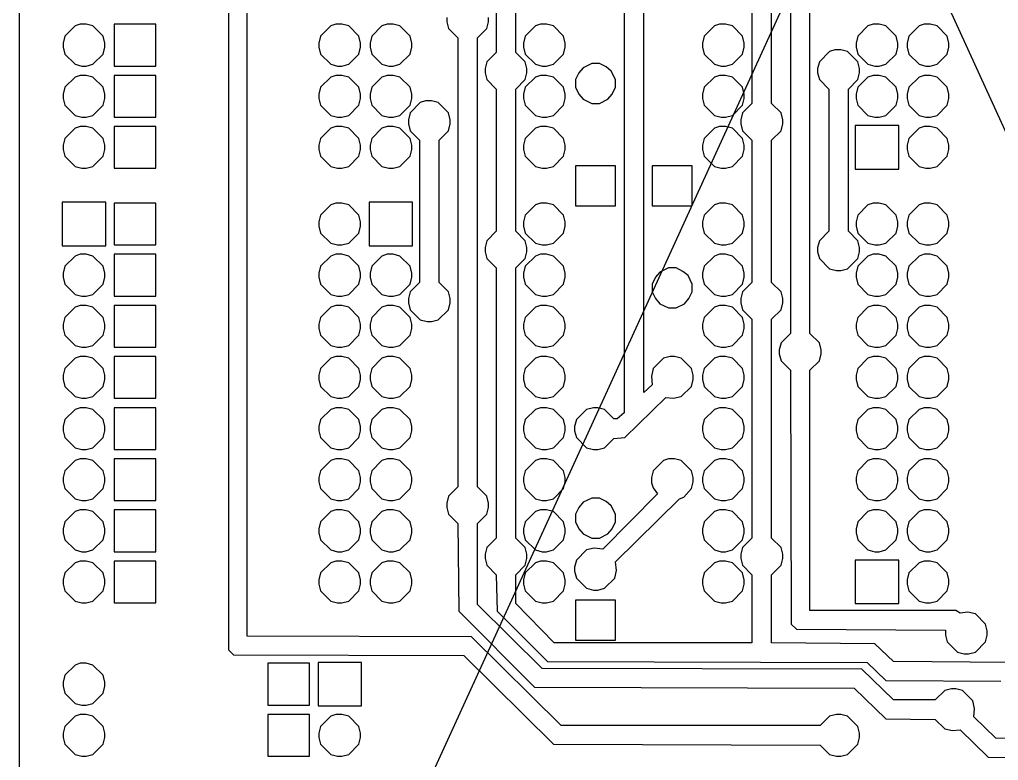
# Model space of a CAD drawing. Header units: millimetres. Extents: x 8 to 93, y 10 to 195.
# Drawn here: x 9 to 57.6, y 56.55 to 93.36 of the extents above; entities that cross this region are included whole.
import ezdxf

# ---------------------------------------------------------------- set-up
doc = ezdxf.new("R2010")
doc.units = ezdxf.units.MM
doc.layers.add('plocica', color=7, linetype='CONTINUOUS', lineweight=25, true_color=0x000000)
doc.layers.add('top', color=5, linetype='CONTINUOUS', lineweight=25, true_color=0x0000ff)

msp = doc.modelspace()

# ---------------------------------------------------------------- linework, layer by layer
at = {"layer": 'plocica'}
for p, q in [((9, 11), (9, 195)), ((9, 11), (93, 195)), ((9, 195), (93, 11))]:
    msp.add_line(p, q, dxfattribs=at)
at = {"layer": 'top'}
for points in [[(19.372, 124.665), (19.372, 62.054), (19.626, 61.8), (31.056, 61.758), (35.501, 57.355), (48.751, 57.313), (49.217, 56.847), (49.555, 56.762), (49.767, 56.762), (50.106, 56.847), (50.614, 57.355), (50.698, 57.694), (50.698, 57.905), (50.614, 58.244), (50.106, 58.752), (49.767, 58.837), (49.555, 58.837), (49.217, 58.752), (48.751, 58.286), (35.882, 58.286), (31.437, 62.689), (20.303, 62.731), (20.303, 124.326)], [(32.664, 102.609), (32.664, 91.73), (32.199, 91.264), (32.114, 90.925), (32.114, 90.714), (32.199, 90.375), (32.664, 89.909), (32.664, 82.84), (32.199, 82.374), (32.114, 82.035), (32.114, 81.824), (32.199, 81.485), (32.664, 81.019), (32.664, 67.6), (32.199, 67.134), (32.114, 66.795), (32.114, 66.584), (32.199, 66.245), (32.664, 65.779), (32.707, 63.959), (35.204, 61.461), (51.079, 61.419), (52.011, 60.53), (57.726, 60.488)], [(45.364, 100.069), (45.364, 89.19), (44.899, 88.724), (44.814, 88.385), (44.814, 88.174), (44.899, 87.835), (45.364, 87.369), (45.364, 80.3), (44.899, 79.834), (44.814, 79.495), (44.814, 79.284), (44.899, 78.945), (45.364, 78.479), (45.364, 67.6), (44.899, 67.134), (44.814, 66.795), (44.814, 66.584), (44.899, 66.245), (45.364, 65.779), (45.364, 62.393), (35.543, 62.393), (33.638, 64.34), (33.638, 65.779), (34.104, 66.245), (34.188, 66.584), (34.188, 66.795), (34.104, 67.134), (33.638, 67.6), (33.638, 81.019), (34.104, 81.485), (34.188, 81.824), (34.188, 82.035), (34.104, 82.374), (33.638, 82.84), (33.638, 89.909), (34.104, 90.375), (34.188, 90.714), (34.188, 90.925), (34.104, 91.264), (33.638, 91.73), (33.638, 102.609)], [(58.107, 61.419), (52.392, 61.461), (51.46, 62.35), (46.338, 62.393), (46.338, 65.779), (46.804, 66.245), (46.888, 66.584), (46.888, 66.795), (46.804, 67.134), (46.338, 67.6), (46.338, 78.479), (46.804, 78.945), (46.888, 79.284), (46.888, 79.495), (46.804, 79.834), (46.338, 80.3), (46.338, 87.369), (46.804, 87.835), (46.888, 88.174), (46.888, 88.385), (46.804, 88.724), (46.338, 89.19), (46.338, 100.069)], [(47.269, 97.529), (47.269, 77.76), (46.804, 77.294), (46.719, 76.955), (46.719, 76.744), (46.804, 76.405), (47.269, 75.939), (47.312, 63.324), (47.566, 63.07), (54.974, 63.028), (54.974, 62.774), (55.059, 62.435), (55.567, 61.927), (55.905, 61.842), (56.117, 61.842), (56.456, 61.927), (56.964, 62.435), (57.048, 62.774), (57.048, 62.985), (56.964, 63.324), (56.456, 63.832), (56.075, 63.917), (55.694, 63.874), (55.482, 64.001), (48.243, 64.001), (48.243, 75.939), (48.709, 76.405), (48.793, 76.744), (48.793, 76.955), (48.709, 77.294), (48.243, 77.76), (48.243, 97.529)], [(39.014, 94.185), (39.014, 73.823), (38.676, 73.526), (38.506, 73.526), (38.041, 73.992), (37.702, 74.077), (37.49, 74.077), (37.152, 73.992), (36.644, 73.484), (36.559, 73.145), (36.559, 72.934), (36.644, 72.595), (37.152, 72.087), (37.49, 72.002), (37.702, 72.002), (38.041, 72.087), (38.506, 72.553), (39.057, 72.595), (41.089, 74.585), (41.47, 74.542), (41.851, 74.627), (42.359, 75.135), (42.443, 75.474), (42.443, 75.685), (42.359, 76.024), (41.851, 76.532), (41.512, 76.617), (41.3, 76.617), (40.962, 76.532), (40.454, 76.024), (40.369, 75.643), (40.411, 75.22), (39.988, 74.839), (39.988, 95.116)], [(30.209, 93.465), (30.209, 93.254), (30.294, 92.915), (30.759, 92.449), (30.759, 70.14), (30.294, 69.674), (30.209, 69.335), (30.209, 69.124), (30.294, 68.785), (30.759, 68.319), (30.802, 63.959), (34.569, 60.191), (50.444, 60.149), (52.011, 58.625), (54.466, 58.583), (54.932, 58.117), (55.313, 58.032), (55.694, 58.075), (57.091, 56.72), (71.061, 56.678)], [(71.442, 57.609), (57.472, 57.651), (56.371, 58.71), (56.413, 59.133), (56.329, 59.514), (55.821, 60.022), (55.482, 60.107), (55.27, 60.107), (54.932, 60.022), (54.466, 59.556), (52.392, 59.556), (50.825, 61.08), (34.95, 61.123), (31.733, 64.298), (31.733, 68.319), (32.199, 68.785), (32.283, 69.124), (32.283, 69.335), (32.199, 69.674), (31.733, 70.14), (31.733, 92.449), (32.199, 92.915), (32.283, 93.254), (32.283, 93.465)], [(12.006, 93.127), (12.006, 93.127), (11.752, 93.042), (11.244, 92.534), (11.159, 92.195), (11.159, 91.984), (11.244, 91.645), (11.752, 91.137), (12.09, 91.052), (12.302, 91.052), (12.641, 91.137), (13.149, 91.645), (13.233, 91.984), (13.233, 92.195), (13.149, 92.534), (12.641, 93.042), (12.302, 93.127), (12.006, 93.127)], [(13.699, 93.127), (13.699, 93.127), (13.699, 91.052), (15.773, 91.052), (15.773, 93.127), (13.699, 93.127)], [(24.706, 93.127), (24.706, 93.127), (24.452, 93.042), (23.944, 92.534), (23.859, 92.195), (23.859, 91.984), (23.944, 91.645), (24.452, 91.137), (24.79, 91.052), (25.002, 91.052), (25.341, 91.137), (25.849, 91.645), (25.933, 91.984), (25.933, 92.195), (25.849, 92.534), (25.341, 93.042), (25.002, 93.127), (24.706, 93.127)], [(27.246, 93.127), (27.246, 93.127), (26.992, 93.042), (26.484, 92.534), (26.399, 92.195), (26.399, 91.984), (26.484, 91.645), (26.992, 91.137), (27.33, 91.052), (27.542, 91.052), (27.881, 91.137), (28.389, 91.645), (28.473, 91.984), (28.473, 92.195), (28.389, 92.534), (27.881, 93.042), (27.542, 93.127), (27.246, 93.127)], [(34.866, 93.127), (34.866, 93.127), (34.612, 93.042), (34.104, 92.534), (34.019, 92.195), (34.019, 91.984), (34.104, 91.645), (34.612, 91.137), (34.95, 91.052), (35.162, 91.052), (35.501, 91.137), (36.009, 91.645), (36.093, 91.984), (36.093, 92.195), (36.009, 92.534), (35.501, 93.042), (35.162, 93.127), (34.866, 93.127)], [(43.756, 93.127), (43.756, 93.127), (43.502, 93.042), (42.994, 92.534), (42.909, 92.195), (42.909, 91.984), (42.994, 91.645), (43.502, 91.137), (43.84, 91.052), (44.052, 91.052), (44.391, 91.137), (44.899, 91.645), (44.983, 91.984), (44.983, 92.195), (44.899, 92.534), (44.391, 93.042), (44.052, 93.127), (43.756, 93.127)], [(51.376, 93.127), (51.376, 93.127), (51.122, 93.042), (50.614, 92.534), (50.529, 92.195), (50.529, 91.984), (50.614, 91.645), (51.122, 91.137), (51.46, 91.052), (51.672, 91.052), (52.011, 91.137), (52.519, 91.645), (52.603, 91.984), (52.603, 92.195), (52.519, 92.534), (52.011, 93.042), (51.672, 93.127), (51.376, 93.127)], [(53.916, 93.127), (53.916, 93.127), (53.662, 93.042), (53.154, 92.534), (53.069, 92.195), (53.069, 91.984), (53.154, 91.645), (53.662, 91.137), (54, 91.052), (54.212, 91.052), (54.551, 91.137), (55.059, 91.645), (55.143, 91.984), (55.143, 92.195), (55.059, 92.534), (54.551, 93.042), (54.212, 93.127), (53.916, 93.127)], [(49.471, 91.857), (49.471, 91.857), (49.217, 91.772), (48.709, 91.264), (48.624, 90.925), (48.624, 90.714), (48.709, 90.375), (49.174, 89.909), (49.174, 82.84), (48.709, 82.374), (48.624, 82.035), (48.624, 81.824), (48.709, 81.485), (49.217, 80.977), (49.555, 80.892), (49.767, 80.892), (50.106, 80.977), (50.614, 81.485), (50.698, 81.824), (50.698, 82.035), (50.614, 82.374), (50.148, 82.84), (50.148, 89.909), (50.614, 90.375), (50.698, 90.714), (50.698, 90.925), (50.614, 91.264), (50.106, 91.772), (49.767, 91.857), (49.471, 91.857)], [(37.406, 91.179), (37.406, 91.179), (36.982, 90.968), (36.771, 90.714), (36.601, 90.375), (36.601, 89.994), (36.771, 89.655), (36.982, 89.401), (37.406, 89.19), (37.787, 89.19), (38.21, 89.401), (38.422, 89.655), (38.591, 89.994), (38.591, 90.375), (38.379, 90.798), (38.125, 91.01), (37.787, 91.179), (37.406, 91.179)], [(12.006, 90.587), (12.006, 90.587), (11.752, 90.502), (11.244, 89.994), (11.159, 89.655), (11.159, 89.444), (11.244, 89.105), (11.752, 88.597), (12.09, 88.512), (12.302, 88.512), (12.641, 88.597), (13.149, 89.105), (13.233, 89.444), (13.233, 89.655), (13.149, 89.994), (12.641, 90.502), (12.302, 90.587), (12.006, 90.587)], [(13.699, 90.587), (13.699, 90.587), (13.699, 88.512), (15.773, 88.512), (15.773, 90.587), (13.699, 90.587)], [(24.706, 90.587), (24.706, 90.587), (24.452, 90.502), (23.944, 89.994), (23.859, 89.655), (23.859, 89.444), (23.944, 89.105), (24.452, 88.597), (24.79, 88.512), (25.002, 88.512), (25.341, 88.597), (25.849, 89.105), (25.933, 89.444), (25.933, 89.655), (25.849, 89.994), (25.341, 90.502), (25.002, 90.587), (24.706, 90.587)], [(27.246, 90.587), (27.246, 90.587), (26.992, 90.502), (26.484, 89.994), (26.399, 89.655), (26.399, 89.444), (26.484, 89.105), (26.992, 88.597), (27.33, 88.512), (27.542, 88.512), (27.881, 88.597), (28.389, 89.105), (28.473, 89.444), (28.473, 89.655), (28.389, 89.994), (27.881, 90.502), (27.542, 90.587), (27.246, 90.587)], [(34.866, 90.587), (34.866, 90.587), (34.612, 90.502), (34.104, 89.994), (34.019, 89.655), (34.019, 89.444), (34.104, 89.105), (34.612, 88.597), (34.95, 88.512), (35.162, 88.512), (35.501, 88.597), (36.009, 89.105), (36.093, 89.444), (36.093, 89.655), (36.009, 89.994), (35.501, 90.502), (35.162, 90.587), (34.866, 90.587)], [(43.756, 90.587), (43.756, 90.587), (43.502, 90.502), (42.994, 89.994), (42.909, 89.655), (42.909, 89.444), (42.994, 89.105), (43.502, 88.597), (43.84, 88.512), (44.052, 88.512), (44.391, 88.597), (44.899, 89.105), (44.983, 89.444), (44.983, 89.655), (44.899, 89.994), (44.391, 90.502), (44.052, 90.587), (43.756, 90.587)], [(51.376, 90.587), (51.376, 90.587), (51.122, 90.502), (50.614, 89.994), (50.529, 89.655), (50.529, 89.444), (50.614, 89.105), (51.122, 88.597), (51.46, 88.512), (51.672, 88.512), (52.011, 88.597), (52.519, 89.105), (52.603, 89.444), (52.603, 89.655), (52.519, 89.994), (52.011, 90.502), (51.672, 90.587), (51.376, 90.587)], [(53.916, 90.587), (53.916, 90.587), (53.662, 90.502), (53.154, 89.994), (53.069, 89.655), (53.069, 89.444), (53.154, 89.105), (53.662, 88.597), (54, 88.512), (54.212, 88.512), (54.551, 88.597), (55.059, 89.105), (55.143, 89.444), (55.143, 89.655), (55.059, 89.994), (54.551, 90.502), (54.212, 90.587), (53.916, 90.587)], [(29.151, 89.317), (29.151, 89.317), (28.897, 89.232), (28.389, 88.724), (28.304, 88.385), (28.304, 88.174), (28.389, 87.835), (28.854, 87.369), (28.854, 80.3), (28.389, 79.834), (28.304, 79.495), (28.304, 79.284), (28.389, 78.945), (28.897, 78.437), (29.235, 78.352), (29.447, 78.352), (29.786, 78.437), (30.294, 78.945), (30.378, 79.284), (30.378, 79.495), (30.294, 79.834), (29.828, 80.3), (29.828, 87.369), (30.294, 87.835), (30.378, 88.174), (30.378, 88.385), (30.294, 88.724), (29.786, 89.232), (29.447, 89.317), (29.151, 89.317)], [(12.006, 88.047), (12.006, 88.047), (11.752, 87.962), (11.244, 87.454), (11.159, 87.115), (11.159, 86.904), (11.244, 86.565), (11.752, 86.057), (12.09, 85.972), (12.302, 85.972), (12.641, 86.057), (13.149, 86.565), (13.233, 86.904), (13.233, 87.115), (13.149, 87.454), (12.641, 87.962), (12.302, 88.047), (12.006, 88.047)], [(13.699, 88.047), (13.699, 88.047), (13.699, 85.972), (15.773, 85.972), (15.773, 88.047), (13.699, 88.047)], [(24.706, 88.047), (24.706, 88.047), (24.452, 87.962), (23.944, 87.454), (23.859, 87.115), (23.859, 86.904), (23.944, 86.565), (24.452, 86.057), (24.79, 85.972), (25.002, 85.972), (25.341, 86.057), (25.849, 86.565), (25.933, 86.904), (25.933, 87.115), (25.849, 87.454), (25.341, 87.962), (25.002, 88.047), (24.706, 88.047)], [(27.246, 88.047), (27.246, 88.047), (26.992, 87.962), (26.484, 87.454), (26.399, 87.115), (26.399, 86.904), (26.484, 86.565), (26.992, 86.057), (27.33, 85.972), (27.542, 85.972), (27.881, 86.057), (28.389, 86.565), (28.473, 86.904), (28.473, 87.115), (28.389, 87.454), (27.881, 87.962), (27.542, 88.047), (27.246, 88.047)], [(34.866, 88.047), (34.866, 88.047), (34.612, 87.962), (34.104, 87.454), (34.019, 87.115), (34.019, 86.904), (34.104, 86.565), (34.612, 86.057), (34.95, 85.972), (35.162, 85.972), (35.501, 86.057), (36.009, 86.565), (36.093, 86.904), (36.093, 87.115), (36.009, 87.454), (35.501, 87.962), (35.162, 88.047), (34.866, 88.047)], [(43.756, 88.047), (43.756, 88.047), (43.502, 87.962), (42.994, 87.454), (42.909, 87.115), (42.909, 86.904), (42.994, 86.565), (43.502, 86.057), (43.84, 85.972), (44.052, 85.972), (44.391, 86.057), (44.899, 86.565), (44.983, 86.904), (44.983, 87.115), (44.899, 87.454), (44.391, 87.962), (44.052, 88.047), (43.756, 88.047)], [(50.487, 88.089), (50.487, 88.089), (50.487, 85.93), (52.646, 85.93), (52.646, 88.089), (50.487, 88.089)], [(53.916, 88.047), (53.916, 88.047), (53.662, 87.962), (53.154, 87.454), (53.069, 87.115), (53.069, 86.904), (53.154, 86.565), (53.662, 86.057), (54, 85.972), (54.212, 85.972), (54.551, 86.057), (55.059, 86.565), (55.143, 86.904), (55.143, 87.115), (55.059, 87.454), (54.551, 87.962), (54.212, 88.047), (53.916, 88.047)], [(36.601, 86.099), (36.601, 86.099), (36.601, 84.11), (38.591, 84.11), (38.591, 86.099), (36.601, 86.099)], [(40.411, 86.099), (40.411, 86.099), (40.411, 84.11), (42.401, 84.11), (42.401, 86.099), (40.411, 86.099)], [(11.117, 84.279), (11.117, 84.279), (11.117, 82.12), (13.276, 82.12), (13.276, 84.279), (11.117, 84.279)], [(13.699, 84.237), (13.699, 84.237), (13.699, 82.162), (15.773, 82.162), (15.773, 84.237), (13.699, 84.237)], [(24.706, 84.237), (24.706, 84.237), (24.452, 84.152), (23.944, 83.644), (23.859, 83.305), (23.859, 83.094), (23.944, 82.755), (24.452, 82.247), (24.79, 82.162), (25.002, 82.162), (25.341, 82.247), (25.849, 82.755), (25.933, 83.094), (25.933, 83.305), (25.849, 83.644), (25.341, 84.152), (25.002, 84.237), (24.706, 84.237)], [(26.357, 84.279), (26.357, 84.279), (26.357, 82.12), (28.516, 82.12), (28.516, 84.279), (26.357, 84.279)], [(34.866, 84.237), (34.866, 84.237), (34.612, 84.152), (34.104, 83.644), (34.019, 83.305), (34.019, 83.094), (34.104, 82.755), (34.612, 82.247), (34.95, 82.162), (35.162, 82.162), (35.501, 82.247), (36.009, 82.755), (36.093, 83.094), (36.093, 83.305), (36.009, 83.644), (35.501, 84.152), (35.162, 84.237), (34.866, 84.237)], [(43.756, 84.237), (43.756, 84.237), (43.502, 84.152), (42.994, 83.644), (42.909, 83.305), (42.909, 83.094), (42.994, 82.755), (43.502, 82.247), (43.84, 82.162), (44.052, 82.162), (44.391, 82.247), (44.899, 82.755), (44.983, 83.094), (44.983, 83.305), (44.899, 83.644), (44.391, 84.152), (44.052, 84.237), (43.756, 84.237)], [(51.376, 84.237), (51.376, 84.237), (51.122, 84.152), (50.614, 83.644), (50.529, 83.305), (50.529, 83.094), (50.614, 82.755), (51.122, 82.247), (51.46, 82.162), (51.672, 82.162), (52.011, 82.247), (52.519, 82.755), (52.603, 83.094), (52.603, 83.305), (52.519, 83.644), (52.011, 84.152), (51.672, 84.237), (51.376, 84.237)], [(53.916, 84.237), (53.916, 84.237), (53.662, 84.152), (53.154, 83.644), (53.069, 83.305), (53.069, 83.094), (53.154, 82.755), (53.662, 82.247), (54, 82.162), (54.212, 82.162), (54.551, 82.247), (55.059, 82.755), (55.143, 83.094), (55.143, 83.305), (55.059, 83.644), (54.551, 84.152), (54.212, 84.237), (53.916, 84.237)], [(12.006, 81.697), (12.006, 81.697), (11.752, 81.612), (11.244, 81.104), (11.159, 80.765), (11.159, 80.554), (11.244, 80.215), (11.752, 79.707), (12.09, 79.622), (12.302, 79.622), (12.641, 79.707), (13.149, 80.215), (13.233, 80.554), (13.233, 80.765), (13.149, 81.104), (12.641, 81.612), (12.302, 81.697), (12.006, 81.697)], [(13.699, 81.697), (13.699, 81.697), (13.699, 79.622), (15.773, 79.622), (15.773, 81.697), (13.699, 81.697)], [(24.706, 81.697), (24.706, 81.697), (24.452, 81.612), (23.944, 81.104), (23.859, 80.765), (23.859, 80.554), (23.944, 80.215), (24.452, 79.707), (24.79, 79.622), (25.002, 79.622), (25.341, 79.707), (25.849, 80.215), (25.933, 80.554), (25.933, 80.765), (25.849, 81.104), (25.341, 81.612), (25.002, 81.697), (24.706, 81.697)], [(27.246, 81.697), (27.246, 81.697), (26.992, 81.612), (26.484, 81.104), (26.399, 80.765), (26.399, 80.554), (26.484, 80.215), (26.992, 79.707), (27.33, 79.622), (27.542, 79.622), (27.881, 79.707), (28.389, 80.215), (28.473, 80.554), (28.473, 80.765), (28.389, 81.104), (27.881, 81.612), (27.542, 81.697), (27.246, 81.697)], [(34.866, 81.697), (34.866, 81.697), (34.612, 81.612), (34.104, 81.104), (34.019, 80.765), (34.019, 80.554), (34.104, 80.215), (34.612, 79.707), (34.95, 79.622), (35.162, 79.622), (35.501, 79.707), (36.009, 80.215), (36.093, 80.554), (36.093, 80.765), (36.009, 81.104), (35.501, 81.612), (35.162, 81.697), (34.866, 81.697)], [(43.756, 81.697), (43.756, 81.697), (43.502, 81.612), (42.994, 81.104), (42.909, 80.765), (42.909, 80.554), (42.994, 80.215), (43.502, 79.707), (43.84, 79.622), (44.052, 79.622), (44.391, 79.707), (44.899, 80.215), (44.983, 80.554), (44.983, 80.765), (44.899, 81.104), (44.391, 81.612), (44.052, 81.697), (43.756, 81.697)], [(51.376, 81.697), (51.376, 81.697), (51.122, 81.612), (50.614, 81.104), (50.529, 80.765), (50.529, 80.554), (50.614, 80.215), (51.122, 79.707), (51.46, 79.622), (51.672, 79.622), (52.011, 79.707), (52.519, 80.215), (52.603, 80.554), (52.603, 80.765), (52.519, 81.104), (52.011, 81.612), (51.672, 81.697), (51.376, 81.697)], [(53.916, 81.697), (53.916, 81.697), (53.662, 81.612), (53.154, 81.104), (53.069, 80.765), (53.069, 80.554), (53.154, 80.215), (53.662, 79.707), (54, 79.622), (54.212, 79.622), (54.551, 79.707), (55.059, 80.215), (55.143, 80.554), (55.143, 80.765), (55.059, 81.104), (54.551, 81.612), (54.212, 81.697), (53.916, 81.697)], [(41.216, 81.019), (41.216, 81.019), (40.792, 80.808), (40.581, 80.554), (40.411, 80.215), (40.411, 79.834), (40.581, 79.495), (40.792, 79.241), (41.216, 79.03), (41.597, 79.03), (42.02, 79.241), (42.232, 79.495), (42.401, 79.834), (42.401, 80.215), (42.189, 80.638), (41.935, 80.85), (41.597, 81.019), (41.216, 81.019)], [(12.006, 79.157), (12.006, 79.157), (11.752, 79.072), (11.244, 78.564), (11.159, 78.225), (11.159, 78.014), (11.244, 77.675), (11.752, 77.167), (12.09, 77.082), (12.302, 77.082), (12.641, 77.167), (13.149, 77.675), (13.233, 78.014), (13.233, 78.225), (13.149, 78.564), (12.641, 79.072), (12.302, 79.157), (12.006, 79.157)], [(13.699, 79.157), (13.699, 79.157), (13.699, 77.082), (15.773, 77.082), (15.773, 79.157), (13.699, 79.157)], [(24.706, 79.157), (24.706, 79.157), (24.452, 79.072), (23.944, 78.564), (23.859, 78.225), (23.859, 78.014), (23.944, 77.675), (24.452, 77.167), (24.79, 77.082), (25.002, 77.082), (25.341, 77.167), (25.849, 77.675), (25.933, 78.014), (25.933, 78.225), (25.849, 78.564), (25.341, 79.072), (25.002, 79.157), (24.706, 79.157)], [(27.246, 79.157), (27.246, 79.157), (26.992, 79.072), (26.484, 78.564), (26.399, 78.225), (26.399, 78.014), (26.484, 77.675), (26.992, 77.167), (27.33, 77.082), (27.542, 77.082), (27.881, 77.167), (28.389, 77.675), (28.473, 78.014), (28.473, 78.225), (28.389, 78.564), (27.881, 79.072), (27.542, 79.157), (27.246, 79.157)], [(34.866, 79.157), (34.866, 79.157), (34.612, 79.072), (34.104, 78.564), (34.019, 78.225), (34.019, 78.014), (34.104, 77.675), (34.612, 77.167), (34.95, 77.082), (35.162, 77.082), (35.501, 77.167), (36.009, 77.675), (36.093, 78.014), (36.093, 78.225), (36.009, 78.564), (35.501, 79.072), (35.162, 79.157), (34.866, 79.157)], [(43.756, 79.157), (43.756, 79.157), (43.502, 79.072), (42.994, 78.564), (42.909, 78.225), (42.909, 78.014), (42.994, 77.675), (43.502, 77.167), (43.84, 77.082), (44.052, 77.082), (44.391, 77.167), (44.899, 77.675), (44.983, 78.014), (44.983, 78.225), (44.899, 78.564), (44.391, 79.072), (44.052, 79.157), (43.756, 79.157)], [(51.376, 79.157), (51.376, 79.157), (51.122, 79.072), (50.614, 78.564), (50.529, 78.225), (50.529, 78.014), (50.614, 77.675), (51.122, 77.167), (51.46, 77.082), (51.672, 77.082), (52.011, 77.167), (52.519, 77.675), (52.603, 78.014), (52.603, 78.225), (52.519, 78.564), (52.011, 79.072), (51.672, 79.157), (51.376, 79.157)], [(53.916, 79.157), (53.916, 79.157), (53.662, 79.072), (53.154, 78.564), (53.069, 78.225), (53.069, 78.014), (53.154, 77.675), (53.662, 77.167), (54, 77.082), (54.212, 77.082), (54.551, 77.167), (55.059, 77.675), (55.143, 78.014), (55.143, 78.225), (55.059, 78.564), (54.551, 79.072), (54.212, 79.157), (53.916, 79.157)], [(12.006, 76.617), (12.006, 76.617), (11.752, 76.532), (11.244, 76.024), (11.159, 75.685), (11.159, 75.474), (11.244, 75.135), (11.752, 74.627), (12.09, 74.542), (12.302, 74.542), (12.641, 74.627), (13.149, 75.135), (13.233, 75.474), (13.233, 75.685), (13.149, 76.024), (12.641, 76.532), (12.302, 76.617), (12.006, 76.617)], [(13.699, 76.617), (13.699, 76.617), (13.699, 74.542), (15.773, 74.542), (15.773, 76.617), (13.699, 76.617)], [(24.706, 76.617), (24.706, 76.617), (24.452, 76.532), (23.944, 76.024), (23.859, 75.685), (23.859, 75.474), (23.944, 75.135), (24.452, 74.627), (24.79, 74.542), (25.002, 74.542), (25.341, 74.627), (25.849, 75.135), (25.933, 75.474), (25.933, 75.685), (25.849, 76.024), (25.341, 76.532), (25.002, 76.617), (24.706, 76.617)], [(27.246, 76.617), (27.246, 76.617), (26.992, 76.532), (26.484, 76.024), (26.399, 75.685), (26.399, 75.474), (26.484, 75.135), (26.992, 74.627), (27.33, 74.542), (27.542, 74.542), (27.881, 74.627), (28.389, 75.135), (28.473, 75.474), (28.473, 75.685), (28.389, 76.024), (27.881, 76.532), (27.542, 76.617), (27.246, 76.617)], [(34.866, 76.617), (34.866, 76.617), (34.612, 76.532), (34.104, 76.024), (34.019, 75.685), (34.019, 75.474), (34.104, 75.135), (34.612, 74.627), (34.95, 74.542), (35.162, 74.542), (35.501, 74.627), (36.009, 75.135), (36.093, 75.474), (36.093, 75.685), (36.009, 76.024), (35.501, 76.532), (35.162, 76.617), (34.866, 76.617)], [(43.756, 76.617), (43.756, 76.617), (43.502, 76.532), (42.994, 76.024), (42.909, 75.685), (42.909, 75.474), (42.994, 75.135), (43.502, 74.627), (43.84, 74.542), (44.052, 74.542), (44.391, 74.627), (44.899, 75.135), (44.983, 75.474), (44.983, 75.685), (44.899, 76.024), (44.391, 76.532), (44.052, 76.617), (43.756, 76.617)], [(51.376, 76.617), (51.376, 76.617), (51.122, 76.532), (50.614, 76.024), (50.529, 75.685), (50.529, 75.474), (50.614, 75.135), (51.122, 74.627), (51.46, 74.542), (51.672, 74.542), (52.011, 74.627), (52.519, 75.135), (52.603, 75.474), (52.603, 75.685), (52.519, 76.024), (52.011, 76.532), (51.672, 76.617), (51.376, 76.617)], [(53.916, 76.617), (53.916, 76.617), (53.662, 76.532), (53.154, 76.024), (53.069, 75.685), (53.069, 75.474), (53.154, 75.135), (53.662, 74.627), (54, 74.542), (54.212, 74.542), (54.551, 74.627), (55.059, 75.135), (55.143, 75.474), (55.143, 75.685), (55.059, 76.024), (54.551, 76.532), (54.212, 76.617), (53.916, 76.617)], [(12.006, 74.077), (12.006, 74.077), (11.752, 73.992), (11.244, 73.484), (11.159, 73.145), (11.159, 72.934), (11.244, 72.595), (11.752, 72.087), (12.09, 72.002), (12.302, 72.002), (12.641, 72.087), (13.149, 72.595), (13.233, 72.934), (13.233, 73.145), (13.149, 73.484), (12.641, 73.992), (12.302, 74.077), (12.006, 74.077)], [(13.699, 74.077), (13.699, 74.077), (13.699, 72.002), (15.773, 72.002), (15.773, 74.077), (13.699, 74.077)], [(24.706, 74.077), (24.706, 74.077), (24.452, 73.992), (23.944, 73.484), (23.859, 73.145), (23.859, 72.934), (23.944, 72.595), (24.452, 72.087), (24.79, 72.002), (25.002, 72.002), (25.341, 72.087), (25.849, 72.595), (25.933, 72.934), (25.933, 73.145), (25.849, 73.484), (25.341, 73.992), (25.002, 74.077), (24.706, 74.077)], [(27.246, 74.077), (27.246, 74.077), (26.992, 73.992), (26.484, 73.484), (26.399, 73.145), (26.399, 72.934), (26.484, 72.595), (26.992, 72.087), (27.33, 72.002), (27.542, 72.002), (27.881, 72.087), (28.389, 72.595), (28.473, 72.934), (28.473, 73.145), (28.389, 73.484), (27.881, 73.992), (27.542, 74.077), (27.246, 74.077)], [(34.866, 74.077), (34.866, 74.077), (34.612, 73.992), (34.104, 73.484), (34.019, 73.145), (34.019, 72.934), (34.104, 72.595), (34.612, 72.087), (34.95, 72.002), (35.162, 72.002), (35.501, 72.087), (36.009, 72.595), (36.093, 72.934), (36.093, 73.145), (36.009, 73.484), (35.501, 73.992), (35.162, 74.077), (34.866, 74.077)], [(43.756, 74.077), (43.756, 74.077), (43.502, 73.992), (42.994, 73.484), (42.909, 73.145), (42.909, 72.934), (42.994, 72.595), (43.502, 72.087), (43.84, 72.002), (44.052, 72.002), (44.391, 72.087), (44.899, 72.595), (44.983, 72.934), (44.983, 73.145), (44.899, 73.484), (44.391, 73.992), (44.052, 74.077), (43.756, 74.077)], [(51.376, 74.077), (51.376, 74.077), (51.122, 73.992), (50.614, 73.484), (50.529, 73.145), (50.529, 72.934), (50.614, 72.595), (51.122, 72.087), (51.46, 72.002), (51.672, 72.002), (52.011, 72.087), (52.519, 72.595), (52.603, 72.934), (52.603, 73.145), (52.519, 73.484), (52.011, 73.992), (51.672, 74.077), (51.376, 74.077)], [(53.916, 74.077), (53.916, 74.077), (53.662, 73.992), (53.154, 73.484), (53.069, 73.145), (53.069, 72.934), (53.154, 72.595), (53.662, 72.087), (54, 72.002), (54.212, 72.002), (54.551, 72.087), (55.059, 72.595), (55.143, 72.934), (55.143, 73.145), (55.059, 73.484), (54.551, 73.992), (54.212, 74.077), (53.916, 74.077)], [(12.006, 71.537), (12.006, 71.537), (11.752, 71.452), (11.244, 70.944), (11.159, 70.605), (11.159, 70.394), (11.244, 70.055), (11.752, 69.547), (12.09, 69.462), (12.302, 69.462), (12.641, 69.547), (13.149, 70.055), (13.233, 70.394), (13.233, 70.605), (13.149, 70.944), (12.641, 71.452), (12.302, 71.537), (12.006, 71.537)], [(13.699, 71.537), (13.699, 71.537), (13.699, 69.462), (15.773, 69.462), (15.773, 71.537), (13.699, 71.537)], [(24.706, 71.537), (24.706, 71.537), (24.452, 71.452), (23.944, 70.944), (23.859, 70.605), (23.859, 70.394), (23.944, 70.055), (24.452, 69.547), (24.79, 69.462), (25.002, 69.462), (25.341, 69.547), (25.849, 70.055), (25.933, 70.394), (25.933, 70.605), (25.849, 70.944), (25.341, 71.452), (25.002, 71.537), (24.706, 71.537)], [(27.246, 71.537), (27.246, 71.537), (26.992, 71.452), (26.484, 70.944), (26.399, 70.605), (26.399, 70.394), (26.484, 70.055), (26.992, 69.547), (27.33, 69.462), (27.542, 69.462), (27.881, 69.547), (28.389, 70.055), (28.473, 70.394), (28.473, 70.605), (28.389, 70.944), (27.881, 71.452), (27.542, 71.537), (27.246, 71.537)], [(34.866, 71.537), (34.866, 71.537), (34.612, 71.452), (34.104, 70.944), (34.019, 70.605), (34.019, 70.394), (34.104, 70.055), (34.612, 69.547), (34.95, 69.462), (35.162, 69.462), (35.501, 69.547), (36.009, 70.055), (36.093, 70.394), (36.093, 70.605), (36.009, 70.944), (35.501, 71.452), (35.162, 71.537), (34.866, 71.537)], [(41.216, 71.537), (41.216, 71.537), (40.962, 71.452), (40.454, 70.944), (40.369, 70.605), (40.369, 70.351), (40.454, 70.097), (40.665, 69.801), (37.956, 67.049), (37.533, 67.092), (37.152, 67.007), (36.644, 66.499), (36.559, 66.16), (36.559, 65.949), (36.644, 65.61), (37.152, 65.102), (37.49, 65.017), (37.702, 65.017), (38.041, 65.102), (38.549, 65.61), (38.633, 65.991), (38.591, 66.414), (41.766, 69.547), (41.978, 69.632), (42.359, 70.055), (42.443, 70.394), (42.443, 70.605), (42.359, 70.944), (41.851, 71.452), (41.512, 71.537), (41.216, 71.537)], [(43.756, 71.537), (43.756, 71.537), (43.502, 71.452), (42.994, 70.944), (42.909, 70.605), (42.909, 70.394), (42.994, 70.055), (43.502, 69.547), (43.84, 69.462), (44.052, 69.462), (44.391, 69.547), (44.899, 70.055), (44.983, 70.394), (44.983, 70.605), (44.899, 70.944), (44.391, 71.452), (44.052, 71.537), (43.756, 71.537)], [(51.376, 71.537), (51.376, 71.537), (51.122, 71.452), (50.614, 70.944), (50.529, 70.605), (50.529, 70.394), (50.614, 70.055), (51.122, 69.547), (51.46, 69.462), (51.672, 69.462), (52.011, 69.547), (52.519, 70.055), (52.603, 70.394), (52.603, 70.605), (52.519, 70.944), (52.011, 71.452), (51.672, 71.537), (51.376, 71.537)], [(53.916, 71.537), (53.916, 71.537), (53.662, 71.452), (53.154, 70.944), (53.069, 70.605), (53.069, 70.394), (53.154, 70.055), (53.662, 69.547), (54, 69.462), (54.212, 69.462), (54.551, 69.547), (55.059, 70.055), (55.143, 70.394), (55.143, 70.605), (55.059, 70.944), (54.551, 71.452), (54.212, 71.537), (53.916, 71.537)], [(37.406, 69.589), (37.406, 69.589), (36.982, 69.378), (36.771, 69.124), (36.601, 68.785), (36.601, 68.404), (36.771, 68.065), (36.982, 67.811), (37.406, 67.6), (37.787, 67.6), (38.21, 67.811), (38.422, 68.065), (38.591, 68.404), (38.591, 68.785), (38.379, 69.208), (38.125, 69.42), (37.787, 69.589), (37.406, 69.589)], [(12.006, 68.997), (12.006, 68.997), (11.752, 68.912), (11.244, 68.404), (11.159, 68.065), (11.159, 67.854), (11.244, 67.515), (11.752, 67.007), (12.09, 66.922), (12.302, 66.922), (12.641, 67.007), (13.149, 67.515), (13.233, 67.854), (13.233, 68.065), (13.149, 68.404), (12.641, 68.912), (12.302, 68.997), (12.006, 68.997)], [(13.699, 68.997), (13.699, 68.997), (13.699, 66.922), (15.773, 66.922), (15.773, 68.997), (13.699, 68.997)], [(24.706, 68.997), (24.706, 68.997), (24.452, 68.912), (23.944, 68.404), (23.859, 68.065), (23.859, 67.854), (23.944, 67.515), (24.452, 67.007), (24.79, 66.922), (25.002, 66.922), (25.341, 67.007), (25.849, 67.515), (25.933, 67.854), (25.933, 68.065), (25.849, 68.404), (25.341, 68.912), (25.002, 68.997), (24.706, 68.997)], [(27.246, 68.997), (27.246, 68.997), (26.992, 68.912), (26.484, 68.404), (26.399, 68.065), (26.399, 67.854), (26.484, 67.515), (26.992, 67.007), (27.33, 66.922), (27.542, 66.922), (27.881, 67.007), (28.389, 67.515), (28.473, 67.854), (28.473, 68.065), (28.389, 68.404), (27.881, 68.912), (27.542, 68.997), (27.246, 68.997)], [(34.866, 68.997), (34.866, 68.997), (34.612, 68.912), (34.104, 68.404), (34.019, 68.065), (34.019, 67.854), (34.104, 67.515), (34.612, 67.007), (34.95, 66.922), (35.162, 66.922), (35.501, 67.007), (36.009, 67.515), (36.093, 67.854), (36.093, 68.065), (36.009, 68.404), (35.501, 68.912), (35.162, 68.997), (34.866, 68.997)], [(43.756, 68.997), (43.756, 68.997), (43.502, 68.912), (42.994, 68.404), (42.909, 68.065), (42.909, 67.854), (42.994, 67.515), (43.502, 67.007), (43.84, 66.922), (44.052, 66.922), (44.391, 67.007), (44.899, 67.515), (44.983, 67.854), (44.983, 68.065), (44.899, 68.404), (44.391, 68.912), (44.052, 68.997), (43.756, 68.997)], [(51.376, 68.997), (51.376, 68.997), (51.122, 68.912), (50.614, 68.404), (50.529, 68.065), (50.529, 67.854), (50.614, 67.515), (51.122, 67.007), (51.46, 66.922), (51.672, 66.922), (52.011, 67.007), (52.519, 67.515), (52.603, 67.854), (52.603, 68.065), (52.519, 68.404), (52.011, 68.912), (51.672, 68.997), (51.376, 68.997)], [(53.916, 68.997), (53.916, 68.997), (53.662, 68.912), (53.154, 68.404), (53.069, 68.065), (53.069, 67.854), (53.154, 67.515), (53.662, 67.007), (54, 66.922), (54.212, 66.922), (54.551, 67.007), (55.059, 67.515), (55.143, 67.854), (55.143, 68.065), (55.059, 68.404), (54.551, 68.912), (54.212, 68.997), (53.916, 68.997)], [(12.006, 66.457), (12.006, 66.457), (11.752, 66.372), (11.244, 65.864), (11.159, 65.525), (11.159, 65.314), (11.244, 64.975), (11.752, 64.467), (12.09, 64.382), (12.302, 64.382), (12.641, 64.467), (13.149, 64.975), (13.233, 65.314), (13.233, 65.525), (13.149, 65.864), (12.641, 66.372), (12.302, 66.457), (12.006, 66.457)], [(13.699, 66.457), (13.699, 66.457), (13.699, 64.382), (15.773, 64.382), (15.773, 66.457), (13.699, 66.457)], [(24.706, 66.457), (24.706, 66.457), (24.452, 66.372), (23.944, 65.864), (23.859, 65.525), (23.859, 65.314), (23.944, 64.975), (24.452, 64.467), (24.79, 64.382), (25.002, 64.382), (25.341, 64.467), (25.849, 64.975), (25.933, 65.314), (25.933, 65.525), (25.849, 65.864), (25.341, 66.372), (25.002, 66.457), (24.706, 66.457)], [(27.246, 66.457), (27.246, 66.457), (26.992, 66.372), (26.484, 65.864), (26.399, 65.525), (26.399, 65.314), (26.484, 64.975), (26.992, 64.467), (27.33, 64.382), (27.542, 64.382), (27.881, 64.467), (28.389, 64.975), (28.473, 65.314), (28.473, 65.525), (28.389, 65.864), (27.881, 66.372), (27.542, 66.457), (27.246, 66.457)], [(34.866, 66.457), (34.866, 66.457), (34.612, 66.372), (34.104, 65.864), (34.019, 65.525), (34.019, 65.314), (34.104, 64.975), (34.612, 64.467), (34.95, 64.382), (35.162, 64.382), (35.501, 64.467), (36.009, 64.975), (36.093, 65.314), (36.093, 65.525), (36.009, 65.864), (35.501, 66.372), (35.162, 66.457), (34.866, 66.457)], [(43.756, 66.457), (43.756, 66.457), (43.502, 66.372), (42.994, 65.864), (42.909, 65.525), (42.909, 65.314), (42.994, 64.975), (43.502, 64.467), (43.84, 64.382), (44.052, 64.382), (44.391, 64.467), (44.899, 64.975), (44.983, 65.314), (44.983, 65.525), (44.899, 65.864), (44.391, 66.372), (44.052, 66.457), (43.756, 66.457)], [(50.487, 66.499), (50.487, 66.499), (50.487, 64.34), (52.646, 64.34), (52.646, 66.499), (50.487, 66.499)], [(53.916, 66.457), (53.916, 66.457), (53.662, 66.372), (53.154, 65.864), (53.069, 65.525), (53.069, 65.314), (53.154, 64.975), (53.662, 64.467), (54, 64.382), (54.212, 64.382), (54.551, 64.467), (55.059, 64.975), (55.143, 65.314), (55.143, 65.525), (55.059, 65.864), (54.551, 66.372), (54.212, 66.457), (53.916, 66.457)], [(36.601, 64.509), (36.601, 64.509), (36.601, 62.52), (38.591, 62.52), (38.591, 64.509), (36.601, 64.509)], [(12.006, 61.377), (12.006, 61.377), (11.752, 61.292), (11.244, 60.784), (11.159, 60.445), (11.159, 60.234), (11.244, 59.895), (11.752, 59.387), (12.09, 59.302), (12.302, 59.302), (12.641, 59.387), (13.149, 59.895), (13.233, 60.234), (13.233, 60.445), (13.149, 60.784), (12.641, 61.292), (12.302, 61.377), (12.006, 61.377)], [(21.319, 61.377), (21.319, 61.377), (21.319, 59.302), (23.393, 59.302), (23.393, 61.377), (21.319, 61.377)], [(23.817, 61.419), (23.817, 61.419), (23.817, 59.26), (25.976, 59.26), (25.976, 61.419), (23.817, 61.419)], [(12.006, 58.837), (12.006, 58.837), (11.752, 58.752), (11.244, 58.244), (11.159, 57.905), (11.159, 57.694), (11.244, 57.355), (11.752, 56.847), (12.09, 56.762), (12.302, 56.762), (12.641, 56.847), (13.149, 57.355), (13.233, 57.694), (13.233, 57.905), (13.149, 58.244), (12.641, 58.752), (12.302, 58.837), (12.006, 58.837)], [(21.319, 58.837), (21.319, 58.837), (21.319, 56.762), (23.393, 56.762), (23.393, 58.837), (21.319, 58.837)], [(24.706, 58.837), (24.706, 58.837), (24.452, 58.752), (23.944, 58.244), (23.859, 57.905), (23.859, 57.694), (23.944, 57.355), (24.452, 56.847), (24.79, 56.762), (25.002, 56.762), (25.341, 56.847), (25.849, 57.355), (25.933, 57.694), (25.933, 57.905), (25.849, 58.244), (25.341, 58.752), (25.002, 58.837), (24.706, 58.837)]]:
    msp.add_lwpolyline(points, dxfattribs=at)

doc.saveas('drawing.dxf')
